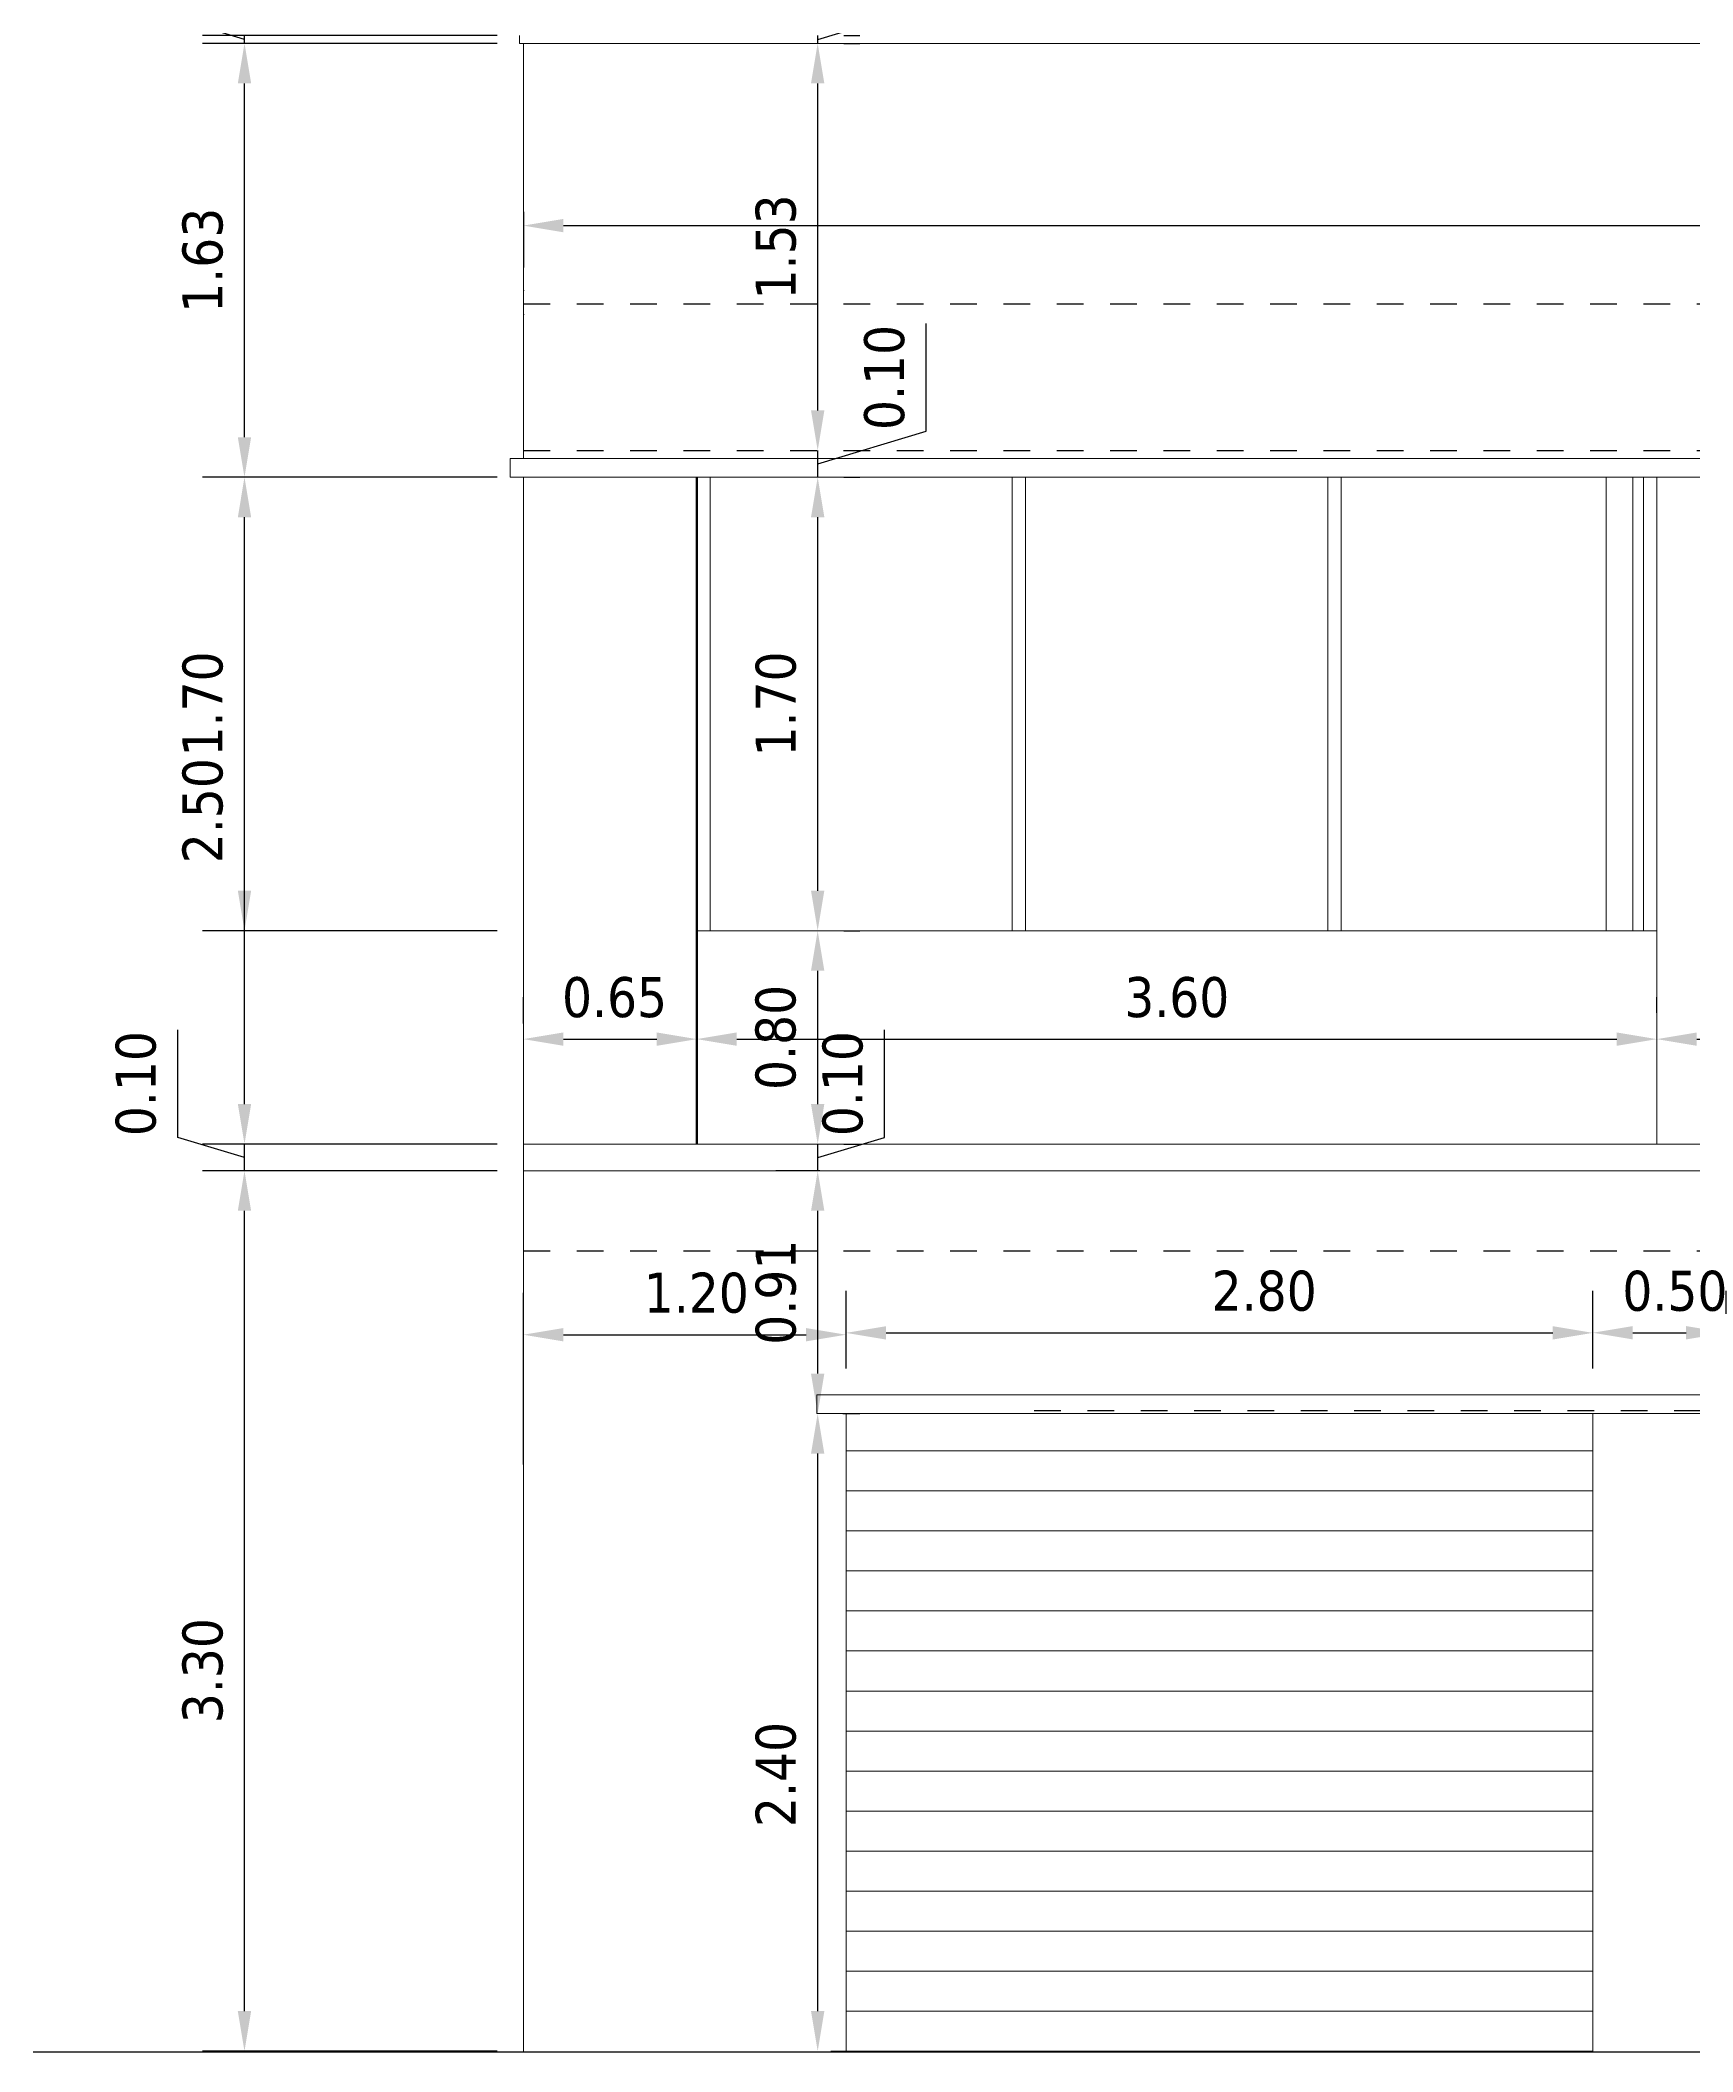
# Model space of a CAD drawing. Header units: millimetres. Extents: x 844 to 2732, y 457 to 943.
# Drawn here: x 2525.49 to 2531.68, y 463.76 to 471.3 of the extents above; entities that cross this region are included whole.
import ezdxf

# ---------------------------------------------------------------- set-up
doc = ezdxf.new("R2010")
doc.units = ezdxf.units.MM
doc.header["$LTSCALE"] = 0.01
doc.linetypes.add('ACAD_ISO03W100', pattern=[30, 12, -18])
doc.layers.add('05-Dim', color=5, linetype='Continuous')
for name, color, linetype, lineweight in [('A-DETL-GENF', 92, 'Continuous', 9), ('A-DETL-MEDM', 4, 'Continuous', 25), ('A-DETL-WIDE', 214, 'Continuous', 50), ('A-GENM', 13, 'Continuous', 9), ('A-GLAZ-CWMG', 6, 'Continuous', 9)]:
    doc.layers.add(name, color=color, linetype=linetype, lineweight=lineweight)
doc.styles.add('Tahoma', font='tahoma.ttf', dxfattribs={"height": 0.15})
doc.dimstyles.new('Diagonal_-_Centre_-_2_5mm_Arial', dxfattribs={"dimscale": 0.2, "dimtxt": 0.15, "dimasz": 0.75, "dimexe": 0.787402, "dimexo": 0.492126, "dimgap": 0.05, "dimtad": 0, "dimrnd": 0.01, "dimzin": 0, "dimdsep": 46, "dimtxsty": 'Tahoma', "dimcen": 0, "dimdle": 0.787402, "dimazin": 0, "dimtfac": 1, "dimtmove": 1, "dimatfit": 3, "dimfxl": 1, "dimtvp": 1, "dimtolj": 1, "dimtzin": 0, "dimarcsym": 1})

# ---------------------------------------------------------------- blocks, each defined once
blk = doc.blocks.new('Rectangular Mullion - 50 x 150mm-498948-South')
at = {"layer": 'A-GLAZ-CWMG'}
blk.add_line((-2.8576, 5.9), (-2.8576, 4.2), dxfattribs=at)
blk = doc.blocks.new('Rectangular Mullion - 50 x 150mm-498946-South')
at = {"layer": 'A-GLAZ-CWMG'}
for p, q in [((-5.2243, 5.9), (-5.2243, 4.2)), ((-5.1743, 4.2), (-5.1743, 5.9))]:
    blk.add_line(p, q, dxfattribs=at)
blk = doc.blocks.new('Rectangular Mullion - 50 x 150mm-498949-South')
at = {"layer": 'A-GLAZ-CWMG'}
blk.add_line((-6.3576, 4.2), (-6.3576, 5.9), dxfattribs=at)
blk = doc.blocks.new('*D1018')
at = {"layer": '05-Dim', "color": 0, "lineweight": -2, "transparency": 16777216}
for p, q in [((2527.201, 467.0633), (2526.0963, 467.0633)), ((2526.2537, 463.9133), (2526.2537, 466.9133)), ((2527.201, 463.7633), (2526.0963, 463.7633))]:
    blk.add_line(p, q, dxfattribs=at)
at = {"layer": '05-Dim', "color": 0, "transparency": 16777216}
for points in [[(2526.2287, 466.9133), (2526.2787, 466.9133), (2526.2537, 467.0633)], [(2526.2287, 463.9133), (2526.2787, 463.9133), (2526.2537, 463.7633)]]:
    blk.add_solid(points, dxfattribs=at)
at = {"layer": 'Defpoints', "color": 0, "transparency": 16777216}
for p in [(2526.2537, 467.0633), (2527.2994, 467.0633), (2527.2994, 463.7633)]:
    blk.add_point(p, dxfattribs=at)
at = {"layer": '05-Dim', "color": 0, "transparency": 16777216, "insert": (2526.0975, 465.1897), "char_height": 0.15, "attachment_point": 5, "rotation": 90, "style": 'Tahoma'}
blk.add_mtext('\\A1;3.30', dxfattribs=at)
blk = doc.blocks.new('*D1019')
at = {"layer": '05-Dim', "color": 0, "lineweight": -2, "transparency": 16777216}
for p, q in [((2526.0032, 467.1884), (2526.0032, 467.592)), ((2526.2537, 467.1133), (2526.0032, 467.1884)), ((2527.201, 467.1633), (2526.0963, 467.1633)), ((2526.2537, 467.0633), (2526.2537, 467.1633)), ((2526.2537, 467.0633), (2526.2537, 467.1633)), ((2527.201, 467.0633), (2526.0963, 467.0633))]:
    blk.add_line(p, q, dxfattribs=at)
at = {"layer": 'Defpoints', "color": 0, "transparency": 16777216}
for p in [(2526.2537, 467.1633), (2527.2994, 467.1633), (2527.2994, 467.0633)]:
    blk.add_point(p, dxfattribs=at)
at = {"layer": '05-Dim', "color": 0, "transparency": 16777216, "insert": (2525.847, 467.3902), "char_height": 0.15, "attachment_point": 5, "rotation": 90, "style": 'Tahoma'}
blk.add_mtext('\\A1;0.10', dxfattribs=at)
blk = doc.blocks.new('*D983')
at = {"layer": '05-Dim', "color": 0, "lineweight": -2, "transparency": 16777216}
for p, q in [((2527.201, 469.6633), (2526.0963, 469.6633)), ((2526.2537, 467.3133), (2526.2537, 469.5133)), ((2527.201, 467.1633), (2526.0963, 467.1633))]:
    blk.add_line(p, q, dxfattribs=at)
at = {"layer": '05-Dim', "color": 0, "transparency": 16777216}
for points in [[(2526.2287, 469.5133), (2526.2787, 469.5133), (2526.2537, 469.6633)], [(2526.2287, 467.3133), (2526.2787, 467.3133), (2526.2537, 467.1633)]]:
    blk.add_solid(points, dxfattribs=at)
at = {"layer": 'Defpoints', "color": 0, "transparency": 16777216}
for p in [(2526.2537, 469.6633), (2527.2994, 469.6633), (2527.2994, 467.1633)]:
    blk.add_point(p, dxfattribs=at)
at = {"layer": '05-Dim', "color": 0, "transparency": 16777216, "insert": (2526.0975, 468.4133), "char_height": 0.15, "attachment_point": 5, "rotation": 90, "style": 'Tahoma'}
blk.add_mtext('\\A1;2.50', dxfattribs=at)
blk = doc.blocks.new('*D927')
at = {"layer": '05-Dim', "color": 0, "lineweight": -2, "transparency": 16777216}
for p, q in [((2527.201, 469.6633), (2526.0963, 469.6633)), ((2526.2537, 468.1133), (2526.2537, 469.5133)), ((2527.201, 467.9633), (2526.0963, 467.9633))]:
    blk.add_line(p, q, dxfattribs=at)
at = {"layer": '05-Dim', "color": 0, "transparency": 16777216}
for points in [[(2526.2287, 469.5133), (2526.2787, 469.5133), (2526.2537, 469.6633)], [(2526.2287, 468.1133), (2526.2787, 468.1133), (2526.2537, 467.9633)]]:
    blk.add_solid(points, dxfattribs=at)
at = {"layer": 'Defpoints', "color": 0, "transparency": 16777216}
for p in [(2526.2537, 469.6633), (2527.2994, 469.6633), (2527.2994, 467.9633)]:
    blk.add_point(p, dxfattribs=at)
at = {"layer": '05-Dim', "color": 0, "transparency": 16777216, "insert": (2526.0976, 468.8133), "char_height": 0.15, "attachment_point": 5, "rotation": 90, "style": 'Tahoma'}
blk.add_mtext('\\A1;1.70', dxfattribs=at)
blk = doc.blocks.new('*D984')
at = {"layer": '05-Dim', "color": 0, "lineweight": -2, "transparency": 16777216}
for p, q in [((2527.201, 471.2894), (2526.0963, 471.2894)), ((2526.2537, 469.8133), (2526.2537, 471.1394)), ((2527.201, 469.6633), (2526.0963, 469.6633))]:
    blk.add_line(p, q, dxfattribs=at)
at = {"layer": '05-Dim', "color": 0, "transparency": 16777216}
for points in [[(2526.2287, 471.1394), (2526.2787, 471.1394), (2526.2537, 471.2894)], [(2526.2287, 469.8133), (2526.2787, 469.8133), (2526.2537, 469.6633)]]:
    blk.add_solid(points, dxfattribs=at)
at = {"layer": 'Defpoints', "color": 0, "transparency": 16777216}
for p in [(2526.2537, 471.2894), (2527.2994, 471.2894), (2527.2994, 469.6633)]:
    blk.add_point(p, dxfattribs=at)
at = {"layer": '05-Dim', "color": 0, "transparency": 16777216, "insert": (2526.0975, 470.4764), "char_height": 0.15, "attachment_point": 5, "rotation": 90, "style": 'Tahoma'}
blk.add_mtext('\\A1;1.63', dxfattribs=at)
blk = doc.blocks.new('*D985')
at = {"layer": '05-Dim', "color": 0, "lineweight": -2, "transparency": 16777216}
for p, q in [((2526.0031, 471.3796), (2526.0031, 471.7799)), ((2526.2537, 471.3044), (2526.0031, 471.3796)), ((2527.201, 471.3194), (2526.0963, 471.3194)), ((2527.201, 471.2894), (2526.0963, 471.2894)), ((2526.2537, 471.2894), (2526.2537, 471.3194)), ((2526.2537, 471.2894), (2526.2537, 471.3194))]:
    blk.add_line(p, q, dxfattribs=at)
at = {"layer": 'Defpoints', "color": 0, "transparency": 16777216}
for p in [(2526.2537, 471.3194), (2527.2994, 471.3194), (2527.2994, 471.2894)]:
    blk.add_point(p, dxfattribs=at)
at = {"layer": '05-Dim', "color": 0, "transparency": 16777216, "insert": (2525.8469, 471.5798), "char_height": 0.15, "attachment_point": 5, "rotation": 90, "style": 'Tahoma'}
blk.add_mtext('\\A1;0.03', dxfattribs=at)
blk = doc.blocks.new('*D1007')
at = {"layer": '05-Dim', "color": 0, "lineweight": -2, "transparency": 16777216}
for p, q in [((2527.2994, 467.6154), (2527.2994, 467.7143)), ((2527.9494, 467.6154), (2527.9494, 467.7143)), ((2527.4494, 467.5569), (2527.7994, 467.5569))]:
    blk.add_line(p, q, dxfattribs=at)
at = {"layer": '05-Dim', "color": 0, "transparency": 16777216}
for points in [[(2527.4494, 467.5819), (2527.4494, 467.5319), (2527.2994, 467.5569)], [(2527.7994, 467.5819), (2527.7994, 467.5319), (2527.9494, 467.5569)]]:
    blk.add_solid(points, dxfattribs=at)
at = {"layer": 'Defpoints', "color": 0, "transparency": 16777216}
for p in [(2527.2994, 467.5169), (2527.9494, 467.5569), (2527.9494, 467.5169)]:
    blk.add_point(p, dxfattribs=at)
at = {"layer": '05-Dim', "color": 0, "transparency": 16777216, "insert": (2527.6413, 467.713), "char_height": 0.15, "attachment_point": 5, "style": 'Tahoma'}
blk.add_mtext('\\A1;0.65', dxfattribs=at)
blk = doc.blocks.new('*D1008')
at = {"layer": '05-Dim', "color": 0, "lineweight": -2, "transparency": 16777216}
for p, q in [((2527.9494, 467.6154), (2527.9494, 467.7143)), ((2531.5494, 467.6553), (2531.5494, 467.7143)), ((2528.0994, 467.5569), (2531.3994, 467.5569))]:
    blk.add_line(p, q, dxfattribs=at)
at = {"layer": '05-Dim', "color": 0, "transparency": 16777216}
for points in [[(2528.0994, 467.5819), (2528.0994, 467.5319), (2527.9494, 467.5569)], [(2531.3994, 467.5819), (2531.3994, 467.5319), (2531.5494, 467.5569)]]:
    blk.add_solid(points, dxfattribs=at)
at = {"layer": 'Defpoints', "color": 0, "transparency": 16777216}
for p in [(2527.9494, 467.5169), (2531.5494, 467.5569), (2531.5494, 467.5569)]:
    blk.add_point(p, dxfattribs=at)
at = {"layer": '05-Dim', "color": 0, "transparency": 16777216, "insert": (2529.7494, 467.7131), "char_height": 0.15, "attachment_point": 5, "style": 'Tahoma'}
blk.add_mtext('\\A1;3.60', dxfattribs=at)
blk = doc.blocks.new('*D1009')
at = {"layer": '05-Dim', "color": 0, "lineweight": -2, "transparency": 16777216}
for p, q in [((2531.5494, 467.6553), (2531.5494, 467.7143)), ((2534.6494, 467.6553), (2534.6494, 467.7143)), ((2531.6994, 467.5569), (2534.4994, 467.5569))]:
    blk.add_line(p, q, dxfattribs=at)
at = {"layer": '05-Dim', "color": 0, "transparency": 16777216}
for points in [[(2531.6994, 467.5819), (2531.6994, 467.5319), (2531.5494, 467.5569)], [(2534.4994, 467.5819), (2534.4994, 467.5319), (2534.6494, 467.5569)]]:
    blk.add_solid(points, dxfattribs=at)
at = {"layer": 'Defpoints', "color": 0, "transparency": 16777216}
for p in [(2531.5494, 467.5569), (2534.6494, 467.5569), (2534.6494, 467.5569)]:
    blk.add_point(p, dxfattribs=at)
at = {"layer": '05-Dim', "color": 0, "transparency": 16777216, "insert": (2533.0994, 467.7131), "char_height": 0.15, "attachment_point": 5, "style": 'Tahoma'}
blk.add_mtext('\\A1;3.10', dxfattribs=at)
blk = doc.blocks.new('*D1012')
at = {"layer": '05-Dim', "color": 0, "lineweight": -2, "transparency": 16777216}
for p, q in [((2527.2994, 470.6584), (2527.2994, 470.449)), ((2537.7994, 470.6584), (2537.7994, 470.449)), ((2527.4494, 470.6064), (2537.6494, 470.6064))]:
    blk.add_line(p, q, dxfattribs=at)
at = {"layer": '05-Dim', "color": 0, "transparency": 16777216}
for points in [[(2527.4494, 470.6314), (2527.4494, 470.5814), (2527.2994, 470.6064)], [(2537.6494, 470.6314), (2537.6494, 470.5814), (2537.7994, 470.6064)]]:
    blk.add_solid(points, dxfattribs=at)
at = {"layer": 'Defpoints', "color": 0, "transparency": 16777216}
for p in [(2527.2994, 470.7568), (2537.7994, 470.7568), (2537.7994, 470.6064)]:
    blk.add_point(p, dxfattribs=at)
at = {"layer": '05-Dim', "color": 0, "transparency": 16777216, "insert": (2532.573, 470.7626), "char_height": 0.15, "attachment_point": 5, "style": 'Tahoma'}
blk.add_mtext('\\A1;10.50', dxfattribs=at)
blk = doc.blocks.new('*D1017')
at = {"layer": '05-Dim', "color": 0, "lineweight": -2, "transparency": 16777216}
for p, q in [((2527.2994, 465.9625), (2527.2994, 466.6064)), ((2528.5094, 466.3217), (2528.5094, 466.6064)), ((2527.4494, 466.4489), (2528.3594, 466.4489))]:
    blk.add_line(p, q, dxfattribs=at)
at = {"layer": '05-Dim', "color": 0, "transparency": 16777216}
for points in [[(2527.4494, 466.4739), (2527.4494, 466.4239), (2527.2994, 466.4489)], [(2528.3594, 466.4739), (2528.3594, 466.4239), (2528.5094, 466.4489)]]:
    blk.add_solid(points, dxfattribs=at)
at = {"layer": 'Defpoints', "color": 0, "transparency": 16777216}
for p in [(2528.5094, 466.4489), (2528.5094, 466.2233), (2527.2994, 465.8641)]:
    blk.add_point(p, dxfattribs=at)
at = {"layer": '05-Dim', "color": 0, "transparency": 16777216, "insert": (2527.9478, 466.6051), "char_height": 0.15, "attachment_point": 5, "style": 'Tahoma'}
blk.add_mtext('\\A1;1.20', dxfattribs=at)
blk = doc.blocks.new('*D932')
at = {"layer": '05-Dim', "color": 0, "lineweight": -2, "transparency": 16777216}
for p, q in [((2528.5094, 466.3217), (2528.5094, 466.6133)), ((2531.3094, 466.3217), (2531.3094, 466.6133)), ((2528.6594, 466.4558), (2531.1594, 466.4558))]:
    blk.add_line(p, q, dxfattribs=at)
at = {"layer": '05-Dim', "color": 0, "transparency": 16777216}
for points in [[(2528.6594, 466.4808), (2528.6594, 466.4308), (2528.5094, 466.4558)], [(2531.1594, 466.4808), (2531.1594, 466.4308), (2531.3094, 466.4558)]]:
    blk.add_solid(points, dxfattribs=at)
at = {"layer": 'Defpoints', "color": 0, "transparency": 16777216}
for p in [(2531.3094, 466.4558), (2528.5094, 466.2233), (2531.3094, 466.2233)]:
    blk.add_point(p, dxfattribs=at)
at = {"layer": '05-Dim', "color": 0, "transparency": 16777216, "insert": (2530.0772, 466.6126), "char_height": 0.15, "attachment_point": 5, "style": 'Tahoma'}
blk.add_mtext('\\A1;2.80', dxfattribs=at)
blk = doc.blocks.new('*D919')
at = {"layer": '05-Dim', "color": 0, "lineweight": -2, "transparency": 16777216}
for p, q in [((2531.3094, 466.3217), (2531.3094, 466.6136)), ((2531.8094, 466.3217), (2531.8094, 466.6136)), ((2531.4594, 466.4562), (2531.6594, 466.4562))]:
    blk.add_line(p, q, dxfattribs=at)
at = {"layer": '05-Dim', "color": 0, "transparency": 16777216}
for points in [[(2531.4594, 466.4812), (2531.4594, 466.4312), (2531.3094, 466.4562)], [(2531.6594, 466.4812), (2531.6594, 466.4312), (2531.8094, 466.4562)]]:
    blk.add_solid(points, dxfattribs=at)
at = {"layer": 'Defpoints', "color": 0, "transparency": 16777216}
for p in [(2531.8094, 466.4562), (2531.3094, 466.2233), (2531.8094, 466.2233)]:
    blk.add_point(p, dxfattribs=at)
at = {"layer": '05-Dim', "color": 0, "transparency": 16777216, "insert": (2531.6172, 466.6123), "char_height": 0.15, "attachment_point": 5, "style": 'Tahoma'}
blk.add_mtext('\\A1;0.50', dxfattribs=at)
blk = doc.blocks.new('*D1052')
at = {"layer": '05-Dim', "color": 0, "lineweight": -2, "transparency": 16777216}
for p, q in [((2528.4978, 466.1533), (2528.5604, 466.1533)), ((2528.4029, 463.9133), (2528.4029, 466.0033)), ((2528.4525, 463.7633), (2528.5604, 463.7633))]:
    blk.add_line(p, q, dxfattribs=at)
at = {"layer": '05-Dim', "color": 0, "transparency": 16777216}
for points in [[(2528.3779, 466.0033), (2528.4279, 466.0033), (2528.4029, 466.1533)], [(2528.3779, 463.9133), (2528.4279, 463.9133), (2528.4029, 463.7633)]]:
    blk.add_solid(points, dxfattribs=at)
at = {"layer": 'Defpoints', "color": 0, "transparency": 16777216}
for p in [(2528.3994, 466.1533), (2528.4029, 466.1533), (2528.3541, 463.7633)]:
    blk.add_point(p, dxfattribs=at)
at = {"layer": '05-Dim', "color": 0, "transparency": 16777216, "insert": (2528.2467, 464.8005), "char_height": 0.15, "attachment_point": 5, "rotation": 90, "style": 'Tahoma'}
blk.add_mtext('\\A1;2.40', dxfattribs=at)
blk = doc.blocks.new('*D1053')
at = {"layer": '05-Dim', "color": 0, "lineweight": -2, "transparency": 16777216}
for p, q in [((2528.411, 467.0633), (2528.2454, 467.0633)), ((2528.4029, 466.3033), (2528.4029, 466.9133)), ((2528.4978, 466.1533), (2528.5604, 466.1533))]:
    blk.add_line(p, q, dxfattribs=at)
at = {"layer": '05-Dim', "color": 0, "transparency": 16777216}
for points in [[(2528.3779, 466.9133), (2528.4279, 466.9133), (2528.4029, 467.0633)], [(2528.3779, 466.3033), (2528.4279, 466.3033), (2528.4029, 466.1533)]]:
    blk.add_solid(points, dxfattribs=at)
at = {"layer": 'Defpoints', "color": 0, "transparency": 16777216}
for p in [(2528.4029, 467.0633), (2528.5094, 467.0633), (2528.3994, 466.1533)]:
    blk.add_point(p, dxfattribs=at)
at = {"layer": '05-Dim', "color": 0, "transparency": 16777216, "insert": (2528.2468, 466.6083), "char_height": 0.15, "attachment_point": 5, "rotation": 90, "style": 'Tahoma'}
blk.add_mtext('\\A1;0.91', dxfattribs=at)
blk = doc.blocks.new('*D1054')
at = {"layer": '05-Dim', "color": 0, "lineweight": -2, "transparency": 16777216}
for p, q in [((2528.6535, 467.1884), (2528.6535, 467.592)), ((2528.4029, 467.1133), (2528.6535, 467.1884)), ((2528.4029, 467.0633), (2528.4029, 467.1633)), ((2528.4029, 467.0633), (2528.4029, 467.1633)), ((2528.5013, 467.1633), (2528.5604, 467.1633)), ((2528.411, 467.0633), (2528.2454, 467.0633))]:
    blk.add_line(p, q, dxfattribs=at)
at = {"layer": 'Defpoints', "color": 0, "transparency": 16777216}
for p in [(2528.4029, 467.1633), (2528.4029, 467.1633), (2528.5094, 467.0633)]:
    blk.add_point(p, dxfattribs=at)
at = {"layer": '05-Dim', "color": 0, "transparency": 16777216, "insert": (2528.4973, 467.3902), "char_height": 0.15, "attachment_point": 5, "rotation": 90, "style": 'Tahoma'}
blk.add_mtext('\\A1;0.10', dxfattribs=at)
blk = doc.blocks.new('*D1055')
at = {"layer": '05-Dim', "color": 0, "lineweight": -2, "transparency": 16777216}
for p, q in [((2528.5013, 467.9633), (2528.5604, 467.9633)), ((2528.4029, 467.3133), (2528.4029, 467.8133)), ((2528.5013, 467.1633), (2528.5604, 467.1633))]:
    blk.add_line(p, q, dxfattribs=at)
at = {"layer": '05-Dim', "color": 0, "transparency": 16777216}
for points in [[(2528.3779, 467.8133), (2528.4279, 467.8133), (2528.4029, 467.9633)], [(2528.3779, 467.3133), (2528.4279, 467.3133), (2528.4029, 467.1633)]]:
    blk.add_solid(points, dxfattribs=at)
at = {"layer": 'Defpoints', "color": 0, "transparency": 16777216}
for p in [(2528.4029, 467.9633), (2528.4029, 467.9633), (2528.4029, 467.1633)]:
    blk.add_point(p, dxfattribs=at)
at = {"layer": '05-Dim', "color": 0, "transparency": 16777216, "insert": (2528.2461, 467.5633), "char_height": 0.15, "attachment_point": 5, "rotation": 90, "style": 'Tahoma'}
blk.add_mtext('\\A1;0.80', dxfattribs=at)
blk = doc.blocks.new('*D1056')
at = {"layer": '05-Dim', "color": 0, "lineweight": -2, "transparency": 16777216}
for p, q in [((2528.5013, 469.6633), (2528.5604, 469.6633)), ((2528.4029, 468.1133), (2528.4029, 469.5133)), ((2528.5013, 467.9633), (2528.5604, 467.9633))]:
    blk.add_line(p, q, dxfattribs=at)
at = {"layer": '05-Dim', "color": 0, "transparency": 16777216}
for points in [[(2528.3779, 469.5133), (2528.4279, 469.5133), (2528.4029, 469.6633)], [(2528.3779, 468.1133), (2528.4279, 468.1133), (2528.4029, 467.9633)]]:
    blk.add_solid(points, dxfattribs=at)
at = {"layer": 'Defpoints', "color": 0, "transparency": 16777216}
for p in [(2528.4029, 469.6633), (2528.4029, 469.6633), (2528.4029, 467.9633)]:
    blk.add_point(p, dxfattribs=at)
at = {"layer": '05-Dim', "color": 0, "transparency": 16777216, "insert": (2528.2468, 468.8133), "char_height": 0.15, "attachment_point": 5, "rotation": 90, "style": 'Tahoma'}
blk.add_mtext('\\A1;1.70', dxfattribs=at)
blk = doc.blocks.new('*D1057')
at = {"layer": '05-Dim', "color": 0, "lineweight": -2, "transparency": 16777216}
for p, q in [((2528.8096, 469.8353), (2528.8096, 470.2389)), ((2528.4029, 469.7133), (2528.8096, 469.8353)), ((2528.4029, 469.6633), (2528.4029, 469.7633)), ((2528.4029, 469.6633), (2528.4029, 469.7633)), ((2528.5013, 469.7633), (2528.5604, 469.7633)), ((2528.5013, 469.6633), (2528.5604, 469.6633))]:
    blk.add_line(p, q, dxfattribs=at)
at = {"layer": 'Defpoints', "color": 0, "transparency": 16777216}
for p in [(2528.4029, 469.7633), (2528.4029, 469.7633), (2528.4029, 469.6633)]:
    blk.add_point(p, dxfattribs=at)
at = {"layer": '05-Dim', "color": 0, "transparency": 16777216, "insert": (2528.6535, 470.0371), "char_height": 0.15, "attachment_point": 5, "rotation": 90, "style": 'Tahoma'}
blk.add_mtext('\\A1;0.10', dxfattribs=at)
blk = doc.blocks.new('*D1058')
at = {"layer": '05-Dim', "color": 0, "lineweight": -2, "transparency": 16777216}
for p, q in [((2528.5013, 471.2894), (2528.5604, 471.2894)), ((2528.4029, 469.9133), (2528.4029, 471.1394)), ((2528.5013, 469.7633), (2528.5604, 469.7633))]:
    blk.add_line(p, q, dxfattribs=at)
at = {"layer": '05-Dim', "color": 0, "transparency": 16777216}
for points in [[(2528.3779, 471.1394), (2528.4279, 471.1394), (2528.4029, 471.2894)], [(2528.3779, 469.9133), (2528.4279, 469.9133), (2528.4029, 469.7633)]]:
    blk.add_solid(points, dxfattribs=at)
at = {"layer": 'Defpoints', "color": 0, "transparency": 16777216}
for p in [(2528.4029, 471.2894), (2528.4029, 471.2894), (2528.4029, 469.7633)]:
    blk.add_point(p, dxfattribs=at)
at = {"layer": '05-Dim', "color": 0, "transparency": 16777216, "insert": (2528.2467, 470.5264), "char_height": 0.15, "attachment_point": 5, "rotation": 90, "style": 'Tahoma'}
blk.add_mtext('\\A1;1.53', dxfattribs=at)
blk = doc.blocks.new('*D1059')
at = {"layer": '05-Dim', "color": 0, "lineweight": -2, "transparency": 16777216}
for p, q in [((2528.8098, 471.4265), (2528.8098, 471.8268)), ((2528.4029, 471.3044), (2528.8098, 471.4265)), ((2528.4029, 471.2894), (2528.4029, 471.3194)), ((2528.4029, 471.2894), (2528.4029, 471.3194)), ((2528.5013, 471.3194), (2528.5604, 471.3194)), ((2528.5013, 471.2894), (2528.5604, 471.2894))]:
    blk.add_line(p, q, dxfattribs=at)
at = {"layer": 'Defpoints', "color": 0, "transparency": 16777216}
for p in [(2528.4029, 471.3194), (2528.4029, 471.3194), (2528.4029, 471.2894)]:
    blk.add_point(p, dxfattribs=at)
at = {"layer": '05-Dim', "color": 0, "transparency": 16777216, "insert": (2528.6535, 471.6266), "char_height": 0.15, "attachment_point": 5, "rotation": 90, "style": 'Tahoma'}
blk.add_mtext('\\A1;0.03', dxfattribs=at)

msp = doc.modelspace()

# ---------------------------------------------------------------- hatches: boundary and pattern name
at = {"layer": 'A-DETL-GENF'}
h = msp.add_hatch(dxfattribs=at)
h.set_pattern_fill('FP_1', color=255, style=0, pattern_type=2)
h.set_pattern_definition([(0, (2536.822, 463.76326), (0, 0.15), [])])
h.paths.add_polyline_path([(2531.3094, 463.7633), (2531.3094, 466.1533), (2528.5094, 466.1533), (2528.5094, 463.7633)])
at = {"layer": 'A-GENM'}
msp.add_hatch(color=2, dxfattribs=at).paths.add_polyline_path([(2527.3004, 470.2733), (2527.3022, 470.2733), (2527.3019, 470.3633), (2527.2994, 470.3633), (2527.2994, 470.2733)])

# ---------------------------------------------------------------- linework, layer by layer
at = {"layer": '05-Dim', "color": 5, "linetype": 'ACAD_ISO03W100', "ltscale": 0.5}
for p, q in [((2527.2994, 470.3133), (2539.9599, 470.3133)), ((2527.2994, 469.7633), (2537.7994, 469.7633)), ((2527.2994, 466.7633), (2538.5035, 466.7633)), ((2539.7146, 466.1633), (2529.2146, 466.1633))]:
    msp.add_line(p, q, dxfattribs=at)
at = {"layer": 'A-DETL-MEDM', "color": 1}
msp.add_line((2524.3873, 463.7611), (2543.2139, 463.7611), dxfattribs=at)
at = {"layer": 'A-DETL-WIDE', "color": 3}
msp.add_line((2527.9494, 467.1633), (2527.9494, 469.6633), dxfattribs=at)
at = {"layer": 'A-GENM', "color": 2}
for p, q in [((2527.2847, 471.3194), (2527.2847, 471.2894)), ((2527.2847, 471.2894), (2527.6994, 471.2894)), ((2527.2994, 469.7333), (2527.2994, 471.2894)), ((2537.3994, 471.2894), (2527.6994, 471.2894)), ((2527.2994, 470.3633), (2527.2994, 470.2733)), ((2527.302, 470.3633), (2527.2994, 470.3633)), ((2527.2994, 470.2733), (2527.302, 470.2733)), ((2527.2494, 469.7333), (2537.7994, 469.7333)), ((2527.2494, 469.6633), (2527.2494, 469.7333)), ((2537.7994, 469.6633), (2527.2494, 469.6633)), ((2528.3994, 466.2233), (2528.3994, 466.1533)), ((2528.3994, 466.2233), (2533.7687, 466.2233)), ((2533.7687, 466.1533), (2528.3994, 466.1533)), ((2528.5094, 463.7633), (2528.5094, 466.1533))]:
    msp.add_line(p, q, dxfattribs=at)
at = {"layer": 'A-GENM', "color": 3}
msp.add_line((2531.3094, 466.1533), (2531.3094, 463.7633), dxfattribs=at)
at = {"layer": 'A-GLAZ-CWMG', "color": 6}
for p, q in [((2527.2994, 469.6633), (2527.2994, 463.7633)), ((2531.3594, 469.6633), (2531.3594, 467.963)), ((2531.4594, 467.9631), (2531.4594, 469.6633)), ((2531.5494, 467.1633), (2531.5494, 469.6633)), ((2531.5494, 467.9633), (2527.9494, 467.9633))]:
    msp.add_line(p, q, dxfattribs=at)
at = {"layer": 'A-GLAZ-CWMG', "color": 2}
for p, q in [((2534.6524, 467.1633), (2527.2994, 467.1633)), ((2527.2994, 467.0633), (2534.6524, 467.0633))]:
    msp.add_line(p, q, dxfattribs=at)

# ---------------------------------------------------------------- block references
at = {"layer": 'A-GLAZ-CWMG'}
for name, p in [('Rectangular Mullion - 50 x 150mm-498949-South', (2534.357, 463.7633)), ('Rectangular Mullion - 50 x 150mm-498946-South', (2534.357, 463.7633)), ('Rectangular Mullion - 50 x 150mm-498946-South', (2535.5403, 463.7633)), ('Rectangular Mullion - 50 x 150mm-498948-South', (2534.357, 463.7633))]:
    msp.add_blockref(name, p, dxfattribs=at)

# ---------------------------------------------------------------- dimensions: what is measured, and where the dimension line sits
at = {"layer": '05-Dim', "color": 6}
for base, p1, p2, picture, middle in [((2528.4029, 471.3194), (2528.4029, 471.2894), (2528.4029, 471.3194), '*D1059', (2528.6535, 471.4365)), ((2526.2537, 471.3194), (2527.2994, 471.2894), (2527.2994, 471.3194), '*D985', (2525.8469, 471.3896)), ((2526.2537, 471.2894), (2527.2994, 469.6633), (2527.2994, 471.2894), '*D984', (2526.0975, 470.4764)), ((2528.4029, 471.2894), (2528.4029, 469.7633), (2528.4029, 471.2894), '*D1058', (2528.2467, 470.5264)), ((2528.4029, 469.7633), (2528.4029, 469.6633), (2528.4029, 469.7633), '*D1057', (2528.6535, 469.8453)), ((2526.2537, 469.6633), (2527.2994, 467.1633), (2527.2994, 469.6633), '*D983', (2526.0975, 468.4133)), ((2526.2537, 469.6633), (2527.2994, 467.9633), (2527.2994, 469.6633), '*D927', (2526.0976, 468.8133)), ((2528.4029, 469.6633), (2528.4029, 467.9633), (2528.4029, 469.6633), '*D1056', (2528.2468, 468.8133)), ((2528.4029, 467.9633), (2528.4029, 467.1633), (2528.4029, 467.9633), '*D1055', (2528.2461, 467.5633)), ((2526.2537, 467.1633), (2527.2994, 467.0633), (2527.2994, 467.1633), '*D1019', (2525.847, 467.1984)), ((2528.4029, 467.1633), (2528.5094, 467.0633), (2528.4029, 467.1633), '*D1054', (2528.4973, 467.1984)), ((2528.4029, 467.0633), (2528.3994, 466.1533), (2528.5094, 467.0633), '*D1053', (2528.2468, 466.6083))]:
    dim = msp.add_linear_dim(base=base, p1=p1, p2=p2, angle=90, dimstyle='Diagonal_-_Centre_-_2_5mm_Arial', override={"dimpost": '<>'}, dxfattribs=at)
    dim.commit()
    dim.dimension.update_dxf_attribs({"geometry": picture, "text_midpoint": middle})
for base, p1, p2, picture, middle in [((2537.7994, 470.6064), (2527.2994, 470.7568), (2537.7994, 470.7568), '*D1012', (2532.573, 470.6064)), ((2527.9494, 467.5569), (2527.2994, 467.5169), (2527.9494, 467.5169), '*D1007', (2527.6413, 467.5569)), ((2531.3094, 466.4558), (2528.5094, 466.2233), (2531.3094, 466.2233), '*D932', (2530.0772, 466.4558)), ((2531.8094, 466.4562), (2531.3094, 466.2233), (2531.8094, 466.2233), '*D919', (2531.6172, 466.4562))]:
    dim = msp.add_linear_dim(base=base, p1=p1, p2=p2, dimstyle='Diagonal_-_Centre_-_2_5mm_Arial', override={"dimpost": '<>'}, dxfattribs=at)
    dim.commit()
    dim.dimension.update_dxf_attribs({"geometry": picture, "text_midpoint": middle, "dimtype": 160})
for base, p1, p2, picture, middle in [((2531.5494, 467.5569), (2527.9494, 467.5169), (2531.5494, 467.5569), '*D1008', (2529.7494, 467.7131)), ((2534.6494, 467.5569), (2531.5494, 467.5569), (2534.6494, 467.5569), '*D1009', (2533.0994, 467.7131))]:
    dim = msp.add_linear_dim(base=base, p1=p1, p2=p2, dimstyle='Diagonal_-_Centre_-_2_5mm_Arial', override={"dimpost": '<>'}, dxfattribs=at)
    dim.commit()
    dim.dimension.update_dxf_attribs({"geometry": picture, "text_midpoint": middle})
dim = msp.add_linear_dim(base=(2526.2537, 467.0633), p1=(2527.2994, 463.7633), p2=(2527.2994, 467.0633), angle=90, dimstyle='Diagonal_-_Centre_-_2_5mm_Arial', override={"dimpost": '<>'}, dxfattribs=at)
dim.commit()
dim.dimension.update_dxf_attribs({"geometry": '*D1018', "text_midpoint": (2526.2537, 465.1897), "dimtype": 160})
dim = msp.add_linear_dim(base=(2528.5094, 466.4489), p1=(2527.2994, 465.8641), p2=(2528.5094, 466.2233), text='1.20', dimstyle='Diagonal_-_Centre_-_2_5mm_Arial', override={"dimpost": '<>'}, dxfattribs=at)
dim.commit()
dim.dimension.update_dxf_attribs({"geometry": '*D1017', "text_midpoint": (2527.9478, 466.4489), "dimtype": 160})
dim = msp.add_linear_dim(base=(2528.4029, 466.1533), p1=(2528.3541, 463.7633), p2=(2528.3994, 466.1533), angle=90, text='2.40', dimstyle='Diagonal_-_Centre_-_2_5mm_Arial', override={"dimpost": '<>'}, dxfattribs=at)
dim.commit()
dim.dimension.update_dxf_attribs({"geometry": '*D1052', "text_midpoint": (2528.4029, 464.8005), "dimtype": 160})

doc.saveas('drawing.dxf')
